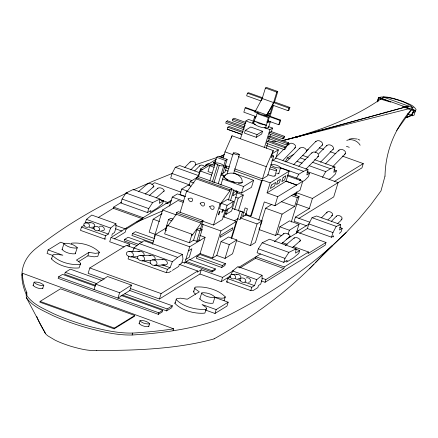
<?xml version="1.0" encoding="UTF-8"?>
<svg xmlns="http://www.w3.org/2000/svg" width="438" height="438" viewBox="0 0 438 438"><rect width="100%" height="100%" fill="white"/><g stroke="black" fill="none" stroke-linecap="round" stroke-linejoin="round"><path stroke-width="0.66" d="M288.741 144.989C289.294 141.14 296.953 144.113 295.568 147.442L282.953 160.379M326.819 213.087C326.797 211.023 329.721 211.466 330.914 212.211C335.393 214.363 329.759 218.009 327.92 219.838M338.683 151.154C339.236 147.31 346.891 150.278 345.511 153.612L332.803 166.637M224.229 176.372L223.922 176.853C228.28 181.288 235.754 183.276 241.907 182.723L242.214 182.241C242.882 173.809 228.001 169.517 223.922 176.853L225.11 178.414M378.574 98.616L378.93 97.455L390.756 102.12L378.306 98.451L378.054 101.085L378.306 98.451L378.93 97.455C386.672 95.593 394.649 98.9 402.029 101.041C406.858 103.308 413.324 104.627 416.1 109.588L414.518 112.32M186.878 191.828L196.262 178.907L196.388 177.719L198.321 176.53L231.916 188.592L228.34 200.204M180.106 212.331L186.615 191.182L220.21 203.243L220.084 204.431L229.857 190.973L229.983 189.785L231.916 188.592M167.146 226.364L167.261 225.362L192.014 234.253L191.844 235.754L201.075 223.156L201.245 221.661L203.046 220.549L178.293 211.658L176.492 212.769L176.322 214.27L167.896 225.767M270.087 116.284L280.698 120.094L279.389 124.354L278.765 124.737L268.155 120.926L269.469 116.667L270.087 116.284L273.564 105.191M150.36 212.337L150.924 210.497L147.54 212.583L120.866 203.002L122.093 199.033L125.98 193.027L133.245 189.457L159.919 199.033L159.279 203.341L163.418 200.79L159.607 199.421M286.594 262.105L287.164 260.26L283.775 262.351L257.106 252.77L258.327 248.795L262.214 242.794L269.485 239.219L296.154 248.8L295.519 253.109L299.658 250.558L295.847 249.189M275.469 157.91L308.029 169.605L306.841 174.915L309.507 173.267L306.95 172.353M314.544 159.678L334.977 167.015L333.783 172.326L336.45 170.678L333.898 169.763M333.406 236.953L333.74 235.879L331.555 237.226L307.394 228.548L308.823 223.9L312.042 217.697L316.543 215.989L340.709 224.667L339.516 229.977L342.182 228.329L339.642 227.415M384.991 176.125L380.983 190.902L370.466 205.154L358.842 219.038L346.113 232.545L322.341 255.376L315.365 262.647M94.05 289.534L95.687 284.136L107.534 276.509L131.449 285.1L129.812 290.504L117.959 298.125L119.601 292.726L131.449 285.1M21.9 275.195L22.497 273.257L173.634 328.829L173.037 330.767A736.782 169.495 17.1 0 1 132.112 335.004C117.592 335.344 103.319 332.037 89.347 328.462A63.422 14.591 17.1 0 1 52.631 315.459C43.296 310.613 32.423 306.573 26.302 297.522L26.22 294.413A591.579 136.092 17.1 0 1 21.9 275.19A585.628 134.723 17.1 0 1 36.239 248.204C64.255 226.161 95.161 208.017 127.338 192.764M26.22 294.413L26.811 292.475A591.579 136.092 17.1 0 1 22.491 273.257M33.091 285.434L34.202 282.077C37.487 281.782 41.473 282.844 43.795 285.209L42.683 288.565C39.398 288.856 35.412 287.799 33.091 285.434L33.737 285.034M64.506 243.588L60.663 242.209L48.136 249.934L47.063 253.416L52.828 255.491M71.257 243.889L71.722 243.15C81.156 242.302 92.615 245.346 99.3 252.151L98.835 252.89L95.227 253.339L88.952 252.365L76.426 260.095L78.665 261.453L80.077 262.685L80.565 263.703L79.026 267.925C69.593 268.773 58.134 265.729 51.449 258.929L52.987 254.702L56.595 254.254L62.869 255.223L48.136 249.934M40.104 301.404L39.863 302.176L114.126 328.85L134.532 316.263L134.773 315.486L60.51 288.817L40.104 301.404L114.362 328.073L134.773 315.486M62.065 249.496L64.074 243.336C68.585 242.931 74.071 244.388 77.263 247.64L75.254 253.799C70.742 254.204 65.262 252.748 62.065 249.496L62.289 249.145M95.265 286.173L62.508 274.407L58.615 276.811L58.139 278.36L158.332 314.342L162.224 311.944L162.701 310.394L120.954 295.398M102.092 280.544L70.387 269.156L65.246 272.326L64.649 274.265L95.429 285.319M84.173 225.378L81.506 227.021L80.477 230.366L104.638 239.044L105.892 238.956M78.199 261.82L87.879 255.852L88.952 252.365M134.116 248.149L126.407 245.379L89.795 267.963L88.131 273.383L104.189 279.148M99.3 252.151L97.762 256.372L94.154 256.827L87.879 255.852M98.342 217.494L113.267 208.285L113.623 207.125L121.671 202.159M104.638 239.044L105.668 235.699L108.334 234.056L110.617 228.072L115.928 223.73L91.766 215.053L86.456 219.394L85.082 222.986M171.28 200.325L111.017 237.495L109.708 241.749L124.102 246.922M111.843 235.54L112.336 233.925L114.521 232.578L115.95 227.935L115.928 223.73M126.445 227.979L125.137 232.233L114.28 238.929M142.197 242.329L128.093 237.259L124.666 239.372L124.189 240.922L137.012 245.526M154.554 238.562L135.473 231.713L132.517 233.536L131.92 235.474L152.906 243.013M129.04 246.671L129.79 244.234L111.017 237.495M128.931 256.148L128.071 258.929L166.38 272.688L168.882 272.524L171.198 271.095M147.54 212.583L148.761 208.608L152.648 202.602L159.919 199.033M114.126 328.85L114.362 328.073M162.109 213.673L153.163 219.192L149.172 232.151L155.517 234.434M163.418 200.79L162.536 203.648L157.401 207.99L151.444 211.669M199.536 172.665L179.821 165.58L175.32 167.294L172.101 173.497L170.672 178.14L189.747 184.995M154.225 237.089L162.564 209.988L177.987 200.478L183.117 202.318M152.517 244.267L155.517 234.511L166.341 227.831M165.537 202.931L167.458 203.621L167.814 202.46L159.487 199.471M169.522 206.041L172.282 197.073L177.423 193.903L185.06 196.646M132.112 335.004L132.709 333.072A736.782 169.495 17.1 0 0 173.634 328.834M173.076 219.115L170.716 218.266L168.504 219.63L165.312 230.016L166.489 230.437M167.261 225.362L164.639 233.881L189.397 242.772L193.601 240.177L196.799 229.791L199.005 228.428L202.137 229.55L198.94 239.936L196.728 241.3L199.925 230.914L202.137 229.55M139.081 323.501L140.078 320.534C143.357 320.238 147.343 321.295 149.67 323.666L148.674 326.628C145.389 326.923 141.403 325.867 139.081 323.501L139.727 323.102M191.039 186.188L188.088 185.132L181.704 189.074L180.034 194.494L185.34 196.399M189.024 185.531L190.218 181.655L198.726 176.404M166.38 272.688L167.409 269.348L170.075 267.7L172.358 261.721L177.669 257.374L182.405 254.456L182.974 258.967L181.65 263.271L179.235 264.76L178.715 266.457L172.353 270.383M130.535 288.609L159.443 298.995L161.113 293.575L197.724 270.991L179.093 264.3M197.866 177.456L200.456 169.041L216.399 159.208M198.425 176.853L200.237 170.973L210.36 164.726L211.636 165.181M158.332 314.342L158.808 312.798L162.701 310.394M205.57 166.117L205.953 164.869L207.908 163.659L209.172 164.113M222.849 173.322L227.136 159.388L218.299 156.213L216.564 157.28L214.062 165.411L211.707 164.562L209.775 165.75L207.99 171.559L212.348 173.125M122.361 294.993L166.61 310.887L167.206 308.949L172.348 305.779L129.812 290.504M212.808 165.044L213.585 162.514L215.89 161.091M227.519 120.795L226.211 121.605L225.734 123.155L244.004 129.719M189.397 242.772L192.014 234.253M209.72 181.168L215.397 162.941C218.266 162.684 221.759 163.609 223.791 165.679L223.648 165.903C220.779 166.15 217.303 165.23 215.255 163.166M182.164 262.138L184.699 263.046L189.698 246.786L205.083 237.297L199.777 235.392M172.348 305.779L171.751 307.711L166.61 310.887M186.32 261.502L185.964 262.663L211.899 271.976L215.014 270.054L215.37 268.894L189.44 259.581L186.32 261.502L212.255 270.815L215.37 268.894M243.15 131.482L229.107 126.434L227.848 127.212L227.218 129.248L241.902 134.521M214.664 297.353L228.165 302.198L216.18 309.595L202.033 304.514L206.002 307.328L206.533 308.44L204.836 313.11C195.025 314.134 181.688 310.564 174.866 303.331L176.563 298.656L180.483 298.163L187.3 299.22L199.29 291.828L195.321 289.014L194.79 287.903L195.293 287.104C205.11 286.08 218.447 289.649 225.269 296.882L224.075 300.753M212.299 182.142L217.642 164.781M245.899 122.459L234.166 118.244L232.764 119.109L232.288 120.658L245.253 125.317M213.941 182.734L219.285 165.372M200.33 229.381L203.046 220.549M223.008 158.288L224.984 151.871L232.02 135.769L273.274 150.584L271.133 157.554L273.701 155.966L271.812 155.293M201.546 229.654L203.117 224.552M231.264 138.222L232.02 135.769M218.255 183.681L225.406 160.456L227.136 159.388M196.974 256.449L196.377 258.382L221.721 267.487L224.836 265.565L225.433 263.627L200.089 254.527L196.974 256.449L222.318 265.548L225.433 263.627M220.796 185.164L223.769 175.49L221.048 173.831M224.727 165.925L226.621 166.604L224.951 172.024L221.694 174.034M189.824 259.882L200.084 253.558L205.083 237.297M255.644 111.093L245.762 107.545L245.138 107.929L243.829 112.188L256.181 116.623M226.972 174.056L233.295 152.933L235.545 152.884A3.312 0.761 17.1 0 1 238.491 153.941L239.389 154.729L233.766 173.021M197.724 270.991L197.363 272.157L201.261 269.753L222.564 277.402L233.465 270.679M202.728 221.168L213.503 225.039L220.21 203.243M240.446 138.797L245.921 120.987L248.494 119.404L253.35 121.145M195.666 294.221L194.127 292.885L193.596 291.774L194.79 287.903M221.19 203.254L219.526 208.674L225.417 210.793L231.806 206.851L233.47 201.431L227.579 199.312L221.19 203.254L227.087 205.373L233.47 201.431M159.443 298.995L199.952 274.013L201.261 269.753M245.296 130.382L244.464 133.092L256.252 137.324L261.705 133.962L262.537 131.252L250.75 127.02L245.296 130.382L257.084 134.614L262.537 131.252M254.927 112.035L262.203 98.49L265.423 88.038L266.413 87.425L277.774 91.509L274.56 101.961L273.569 102.574L266.293 116.114L254.927 112.035L255.606 110.885M225.165 210.53L222.384 219.564L213.503 225.039M225.417 210.793L227.087 205.373M263.906 114.871L267.695 116.229L269.655 115.019L268.33 117.641L266.961 122.093L269.386 122.279L270.432 121.633L268.385 127.858C263.052 128.334 256.575 126.615 252.797 122.771L254.582 116.962L255.633 116.316M224.196 216.996L226.397 209.84M253.487 123.702L255.272 117.899L254.582 116.962M199.788 298.957L201.792 292.798C206.303 292.392 211.789 293.849 214.981 297.101L212.972 303.26C208.461 303.665 202.98 302.215 199.788 298.957L200.007 298.606M200.084 253.558L212.572 258.042L220.911 230.946L236.334 221.431L222.871 216.596M225.066 213.771L226.32 214.22L228.11 208.406M230.498 200.648L233.876 189.659M216.777 255.453L221.031 241.623L228.554 236.985L236.805 239.947L232.551 253.777L225.028 258.415L216.777 255.453L212.572 258.042M211.899 271.976L212.255 270.815M236.87 191.023L235.978 193.93L232.863 195.852L233.936 192.364L236.531 190.765M237.615 191.461L231.62 210.957L226.32 214.22M256.252 137.324L257.084 134.614M234.642 209.72L238.206 198.135L243.282 195.003L236.953 192.731M231.401 189.419L241.513 193.054L243.523 186.517L253.651 180.275L233.914 173.185M238.36 211.012L243.282 195.003M267.695 116.229L268.067 115.019L270.093 113.77L276.783 92.122L277.774 91.509M221.721 267.487L222.318 265.548M225.028 258.415L229.282 244.585L236.805 239.947M231.176 238.206L236.334 221.431M265.499 128.016L267.289 122.213M231.751 238.195L240.128 210.968L242.488 211.817L240.106 219.558L237.746 218.71L234.264 220.861M199.952 274.013L221.256 281.661L222.564 277.402M253.651 180.275L251.483 187.322L241.513 193.054M264.459 147.42L269.939 129.615L272.507 128.027L268.937 126.746M269.748 132.391L269.271 133.94L282.828 138.808L284.229 137.943L284.705 136.393L271.149 131.526L269.748 132.391L283.304 137.258L284.705 136.393M268.494 136.793L268.018 138.342L286.879 145.115L288.127 144.348L288.604 142.799L269.742 136.026L268.494 136.793L287.355 143.565L288.604 142.799M267.185 141.343L266.589 143.275L284.273 149.626L285.532 148.849L286.129 146.916L268.445 140.565L267.185 141.343L284.864 147.694L286.129 146.916M205.345 310L214.987 313.466L216.18 309.595M245.565 214.938L262.066 220.861L257.084 223.938L240.582 218.009L245.565 214.938L247.47 208.74L245.116 207.897L242.734 215.638L243.911 216.06M266.293 148.241L267.695 143.675M268.499 141.069L269.299 138.457M269.901 136.503L270.503 134.548M271.303 131.937L272.507 128.027M245.795 215.266L246.37 213.394L245.329 214.034M231.226 274.549L232.6 270.963L237.911 266.616L262.072 275.299L262.094 279.504L260.665 284.147L258.486 285.494L257.823 287.646L253.284 290.443L250.782 290.613L226.621 281.93L227.65 278.59L230.317 276.942M245.625 214.33L250.602 216.115L261.557 180.5L262.335 180.023L270.169 182.832L289.173 171.11L280.172 167.88M278.765 124.737L280.074 120.477L280.698 120.094M234.56 168.854L262.488 178.885L266.238 166.686L273.274 150.584M262.335 180.023L251.379 215.638L250.602 216.115M228.165 302.198L226.977 306.069L214.987 313.466M273.701 155.966L267.629 175.715L262.488 178.885M274.56 101.961L289.885 107.463L289.091 110.042L288.062 110.677L272.737 105.175L266.293 116.114M266.299 145.531L278.376 149.867L275.743 158.425L271.817 160.845M282.828 138.808L283.304 137.258M236.58 240.648L250.416 245.614L257.084 223.938M258.661 220.232L264.289 201.934L274.9 205.745L299.981 190.273L302.746 181.299L287.301 175.753M302.746 181.299L277.687 196.678L267.081 192.868L270.169 182.832M267.766 174.68L272.639 176.12L274.418 176.213L275.064 175.813L276.679 169.654L274.402 168.269L270.695 167.059M259.619 227.607L259.022 229.545L275.524 235.469L277.604 234.188L279.871 226.829L289.529 220.872L299.023 224.283L296.285 233.186M260.413 225.023L265.581 208.22L271.85 204.354M262.066 220.861L255.398 242.542L250.416 245.614M284.273 149.626L284.864 147.694M286.879 145.115L287.355 143.565M276.455 173.766L278.716 173.716L280.665 167.655C278.344 165.29 274.358 164.228 271.073 164.524L270.914 164.781C273.235 167.146 277.227 168.208 280.506 167.913L280.665 167.655M239.887 267.974L255.502 258.343L255.978 256.794L284.267 266.956L308.511 251.998L293.082 246.457M274.9 205.745L277.687 196.678M250.782 290.613L251.812 287.268L254.478 285.625L256.761 279.641L262.072 275.299M267.081 192.868L286.085 181.146L289.173 171.11M275.524 235.469L282.083 214.149L294.621 206.418L297.309 197.675L299.105 196.569L293.214 194.45M261.174 280.884L265.034 282.269L265.866 279.559L283.791 268.505L284.267 266.956M295.502 195.83L296.302 193.218L293.608 194.883M295.612 195.737L296.805 191.849M300.194 180.839L300.588 179.547L287.733 174.926M291.265 222.055L299.105 196.569M288.045 234.533L289.365 230.24L299.023 224.283M342.22 156.037L363.272 163.598L361.958 167.858L312.42 198.452L309.321 208.515L295.458 217.067L294.144 221.327L306.748 225.855M309.507 173.267L308.478 176.613L304.936 180.171L302.62 181.595M283.775 262.351L285.001 258.376L288.888 252.37L296.154 248.8M286.627 239.148L297.709 232.31L298.185 230.76M299.658 250.558L298.776 253.416L293.641 257.758L287.136 261.771M308.511 251.998L308.034 253.547L326.003 242.466L297.709 232.31M336.45 170.678L335.42 174.023L331.878 177.582L328.987 179.366M326.003 242.466L325.166 245.176L265.034 282.269M331.555 237.226L332.984 232.578L336.209 226.375L340.709 224.667M377.233 101.934L378.306 98.451M377.682 101.523L378.218 99.776M342.182 228.329L341.158 231.675L339.384 233.454M412.169 115.774L413.598 111.126L415.47 110.579L414.041 115.227L412.169 115.774L407.614 113.798M262.532 97.734L248.439 92.67L247.47 93.201L246.643 95.802L260.736 100.86M261.585 100.444L262.203 98.49M288.062 110.677L288.888 108.076L289.885 107.463M132.681 251.549L134.05 247.963L139.361 243.616L144.097 240.697L182.405 254.456M190.103 162.186C191.499 159.799 196.739 162.071 195.791 164.726L190.738 169.906M199.586 166.09C200.697 164.146 203.675 165.356 204.896 166.643M299.597 148.542C301.278 145.679 307.564 148.411 306.43 151.592L293.57 164.776M315.688 141.808C317.364 138.939 323.655 141.671 322.516 144.852L315.037 152.517M311.741 153.152C313.416 150.283 319.707 153.015 318.568 156.196L305.861 169.227M326.545 145.953C328.221 143.089 334.512 145.821 333.373 149.002L320.512 162.186M336.307 216.492C337.008 214.938 339.204 215.496 340.403 216.115C344.914 218.294 339.154 221.951 337.337 223.813M147.458 184.069L147.622 183.736C149.791 182.827 153.196 184.146 153.962 186.407L145.202 194.122M157.806 188.417L157.97 188.083C160.138 187.174 163.544 188.493 164.31 190.754L156.065 198.025M281.946 243.451L290.202 236.175C289.436 233.914 286.025 232.594 283.862 233.503L283.753 234.248M292.299 247.793L300.55 240.522C299.778 238.261 296.373 236.942 294.21 237.85L294.101 238.595M409.136 108.509L402.796 106.445L413.598 111.126L412.087 113.989L409.557 116.174L406.185 117.532M413.598 111.126L412.054 114L409.431 116.212L405.911 117.608M285.138 161.918L287.432 157.883L293.854 154.324M296.499 178.266L298.793 174.231L303.529 171.313L308.029 169.605M322.461 177.406L325.741 171.641L330.476 168.723L334.977 167.015M224.699 175.441L225.712 174.959M143.784 255.797C145.411 253.339 141.879 251.045 139.629 251.242L128.991 251.505C127.129 251.302 125.465 253.421 126.823 255.009C129.418 258.239 134.148 256.444 137.592 256.756M154.822 259.761C156.448 257.303 152.917 255.009 150.667 255.206L140.155 255.469C138.288 255.266 136.623 257.385 137.981 258.967C141.102 262.619 146.648 260.068 150.65 260.67M51.449 258.929L51.914 258.19M43.795 285.209L43.636 285.466C40.351 285.762 36.365 284.7 34.044 282.335M77.263 247.64L77.044 247.996C72.533 248.401 67.047 246.944 63.855 243.692M80.565 263.703L80.099 264.442C70.666 265.291 59.207 262.247 52.522 255.442M252.797 122.771L253.06 122.35M223.769 175.49L222.707 175.797L221.07 175.545M239.389 154.729L237.139 154.773A3.312 0.761 17.1 0 1 234.193 153.716L233.295 152.933M149.67 323.666L149.506 323.917C146.226 324.213 142.24 323.156 139.914 320.791M174.866 303.331L175.37 302.527M193.596 291.774L194.105 290.974M276.854 170.01L276.208 170.404L274.429 170.311L269.551 168.876M206.533 308.44L206.03 309.239C196.213 310.263 182.876 306.693 176.054 299.461M214.981 297.101L214.762 297.457C210.251 297.862 204.77 296.406 201.573 293.153M225.269 296.882L224.765 297.687L223.254 298.125L220.84 298.179L214.636 297.238M396.719 130.453L410.609 111.022M214.122 338.831C250.421 318.388 284.875 294.057 313.969 264.103M184.792 167.415L190.306 161.764M194.664 170.924L199.788 165.668M276.373 156.826L283.381 149.637M286.184 146.763L288.987 143.888M286.507 161.71L299.844 148.039M306.584 150.88L315.929 141.299M298.804 166.155L311.982 152.648M318.694 153.749L326.786 145.449M325.281 164.047L338.93 150.059M321.514 217.823L327.027 212.167M331.385 221.327L336.51 216.071M309.321 268.948L332.289 245.685L346.113 232.545M322.341 255.376L332.289 245.685C302.28 272.447 268.39 294.604 232.759 313.126A730.639 168.082 17.1 0 1 173.032 330.761M138.523 191.554L147.622 183.736M149.385 195.457L157.97 188.083M274.254 241.754L283.862 233.503M285.122 245.658L294.21 237.85M195.403 165.044L195.791 164.726M295.568 147.442L294.44 148.066M305.959 151.975L306.43 151.592M322.045 145.241L322.516 144.852M318.568 156.196L317.44 156.82M332.902 149.385L333.373 149.002M345.511 153.612L344.383 154.231M332.513 215.129L331.571 215.649M341.996 219.033L341.06 219.553M296.915 136.995L408.627 106.138L284.656 140.094L297.134 136.88L295.201 137.203A1229.959 336.877 16.7 0 0 383.458 97.088L388.386 97.614L394.381 98.95A18.648 4.292 17.1 0 1 406.283 103.226L410.598 105.591L412.985 107.693L284.656 140.094L282.001 140.467M296.959 137.006L297.446 136.875M151.844 184.491L154.729 182.712L180.993 192.145M268.155 120.926L268.779 120.543M266.961 122.093L268.505 121.145M219.821 157.094L224.393 154.275M221.65 157.538L223.955 156.12M224.519 167.902L226.621 166.604M126.089 229.14L142.733 218.874L143.089 217.708L113.623 207.125M167.458 203.621L170.924 201.485M272.206 153.672L278.376 149.867M127.119 245.882L129.79 244.234M306.589 150.628L308.336 149.55M299.472 180.237L300.588 179.547M188.444 250.87L191.871 248.757L189.249 257.276L185.821 259.389M184.699 263.046L186.407 261.99M334.156 181.551L363.272 163.598M298.804 218.458L333.718 196.919L338.125 182.597L307.219 171.499M238.628 267.492L260.594 253.947M296.761 231.642L308.943 224.125M221.256 281.661L230.432 276M299.707 233.273L307.635 228.384M153.798 186.736L152.862 187.081M164.146 191.083L163.204 191.428M290.033 236.504L289.096 236.849M300.38 240.851L299.444 241.196M346.743 140.406C351.309 138.32 357.846 140.839 360.162 145.224M133.426 189.911L152.917 181.233L172.298 173.426M136.897 222L162.744 210.815M411.134 115.769L407.417 117.291L405.517 117.57M89.566 223.041L90.195 222.794M99.41 226.577C103.094 224.119 107.283 231.368 101.611 230.689M137.997 251.653L139.629 251.242M149.035 255.617L150.667 255.206M195.885 164.65L216.334 157.702M219.526 156.645L223.358 155.381M297.511 136.848L298.054 136.711M349.195 139.191L352.125 138.567L357.238 139.021M295.201 137.203L297.052 136.941M271.998 141.824L276 141.282M85.853 222.822C81.742 222.969 84.49 228.067 87.485 227.333C91.597 227.185 88.843 222.088 85.853 222.822C88.629 222.942 93.075 221.617 94.674 224.875C95.281 226.566 93.157 227.536 91.766 227.152M130.946 256.92C135.884 256.745 132.577 250.624 128.991 251.505M142.109 260.884C147.042 260.703 143.741 254.588 140.155 255.469M152.594 259.887C147.655 260.068 150.962 266.184 154.548 265.302L164.94 265.045C169.878 264.87 166.571 258.754 162.985 259.63L152.594 259.887C156.185 259.006 159.487 265.127 154.548 265.302M162.104 259.75L162.985 259.63M231.998 274.391C227.886 274.538 230.64 279.636 233.629 278.902C237.741 278.754 234.987 273.657 231.998 274.391C234.773 274.511 239.219 273.181 240.818 276.444C241.426 278.135 239.301 279.105 237.911 278.721M236.339 274.363L237.067 274.265M246.183 277.9C249.238 276.493 253.082 281.968 248.543 282.313M226.621 281.93L227.869 281.848M96.771 350.351C88.361 351.123 80.044 348.785 71.996 346.622A30.052 6.915 17.1 0 1 55.117 340.184L47.561 335.683L45.508 333.696L26.302 297.522M132.709 333.072C118.189 333.406 103.916 330.104 89.938 326.529A63.422 14.591 17.1 0 1 53.228 313.52C43.893 308.675 33.02 304.64 26.899 295.59L26.811 292.475M238.261 183.226L239.531 183.254A8.869 2.086 12 0 0 242.214 182.241M164.94 265.045L163.051 264.733M346.414 146.308L349.272 147.31M411.671 109.336L415.47 110.579L411.627 109.199M383.447 97.088L412.985 107.693M378.93 97.455L409.059 108.279M265.423 88.038L276.783 92.122M247.47 93.201L288.888 108.076M267.569 112.862L270.093 113.77M266.808 114.564L268.067 115.019M255.299 110.825L266.665 114.904M245.138 107.929L255.02 111.476M269.469 116.667L280.074 120.477M256.964 112.374L258.858 113.059M268.33 117.641L256.969 113.562L255.6 118.014L255.272 117.899M245.921 120.987L255.381 124.387M264.234 127.562L269.939 129.615M319.258 147.792L323.726 149.396M330.104 151.685L335.842 153.749M232.764 119.109L245.729 123.768M227.459 120.839L244.53 126.905M226.211 121.605L244.481 128.17M227.848 127.212L242.532 132.484M302.412 155.32L308.16 157.384M227.251 129.15L241.935 134.422M300.463 157.948L305.571 159.782M312.595 162.301L330.476 168.723M287.432 157.883L289.983 158.802M297.008 161.326L302.116 163.16M309.14 165.679L325.741 171.641M272.244 160.078L303.529 171.313M280.276 167.584L298.793 174.231M224.984 151.871L233.235 154.833M238.31 156.656L266.238 166.686M286.085 181.146L296.668 185.044L285.79 181.14M216.564 157.28L225.406 160.456M225.039 165.433L229.485 167.031M213.585 162.514L215.272 163.117M296.323 192.671L312.42 198.452M225.762 167.644L228.959 168.794M234.073 170.628L261.557 180.5M225.641 170.212L228.187 171.127M209.775 165.75L214.133 167.316M205.953 164.869L207.212 165.318M291.412 195.562L297.309 197.675M200.456 169.041L202.334 169.714M296.444 203.894L309.321 208.515M200.237 170.973L211.696 175.085M222.515 178.972L243.523 186.517M281.289 201.628L294.621 206.418M175.32 167.294L198.852 175.742M312.042 217.697L336.209 226.375M196.388 177.719L229.983 189.785M196.262 178.907L229.857 190.973M295.458 217.067L309.951 222.274M172.101 173.497L191.811 180.576M235.671 197.226L238.206 198.135M265.581 208.22L282.083 214.149M308.823 223.9L332.984 232.578M190.218 181.655L194.001 183.013M181.704 189.074L187.595 191.187M232.31 208.34L244.453 212.704M279.871 226.829L289.365 230.24M277.604 234.188L282.039 235.781M172.282 197.073L183.741 201.19M282.154 242.532L287.295 244.382M125.98 193.027L152.648 202.602M262.214 242.794L288.888 252.37M176.492 212.769L201.245 221.661M176.322 214.27L201.075 223.156M162.564 209.988L176.339 214.938M201.836 224.092L220.911 230.946M122.093 199.033L148.761 208.608M258.327 248.795L285.001 258.376M168.504 219.63L172.041 220.9M196.799 229.791L199.925 230.914M221.031 241.623L229.282 244.585M153.163 219.192L159.509 221.469M255.502 258.343L283.791 268.505M113.267 208.285L142.093 218.644M198.94 239.936L200.117 240.358M193.601 240.177L197.91 241.727M155.517 234.511L189.698 246.786M115.84 225.455L125.449 228.91M262.006 278.174L265.866 279.559M132.517 233.536L153.497 241.075M115.528 228.784L121.934 231.083M232.6 270.963L256.761 279.641M86.456 219.394L110.617 228.072M139.361 243.616L177.669 257.374M235.403 278.771L240.489 280.599M244.941 282.198L254.478 285.625M124.666 239.372L138.769 244.442M89.259 227.202L94.345 229.03M98.796 230.629L108.334 234.056M227.65 278.59L251.812 287.268M81.506 227.021L105.668 235.699M134.05 247.963L172.358 261.721M161.775 264.722L170.075 267.7M132.292 256.734L138.041 258.798M143.784 260.862L150.809 263.386M155.917 265.22L167.409 269.348M89.795 267.963L161.113 293.575M65.246 272.326L96.667 283.616M124.879 293.75L167.206 308.949M95.687 284.136L119.601 292.726M58.615 276.811L158.808 312.798M358.153 139.289L359.828 140.127M234.724 182.504L233.098 181.759A9.658 2.31 6.9 0 1 231.28 181.502M385.604 112.265L386.65 112.9M225.575 178.748L226.512 179.416A9.751 2.174 22.1 0 0 227.842 180.204M385.489 112.079L386.579 112.894M268.368 126.861L268.647 127.436M278.71 173.109L278.88 173.459M274.894 175.457L275.064 175.813M148.663 326.02L148.832 326.37M75.243 252.961L75.478 253.449M42.672 287.952L42.842 288.308M44.753 332.02L45.508 333.696M214.182 338.853A700.614 161.168 17.1 0 1 96.727 350.329M44.813 332.037A613.819 141.211 17.1 0 1 36.682 316.28M385.007 176.131A1325.58 362.018 16.3 0 1 412.968 107.688M188.099 198.89C192.041 206.982 195.852 194.976 188.099 198.89M200.15 203.216C204.086 211.313 207.897 199.306 200.15 203.216M209.643 206.626C213.585 214.724 217.396 202.717 209.643 206.626M93.814 227.552C93.261 230.426 98.26 232.173 99.705 229.665C100.258 226.785 95.26 225.044 93.814 227.552M239.958 279.115C239.405 281.995 244.404 283.736 245.849 281.234C246.402 278.354 241.404 276.613 239.958 279.115M219.208 211.768L218.244 214.899L219.022 214.423L219.986 211.291L219.208 211.768M222.482 210.141L221.765 212.463L222.701 211.888L223.418 209.567L222.482 210.141M220.861 235.091L220.144 237.412L232.14 230.01L232.857 227.689L220.861 235.091M271.45 185.006L270.377 188.488L274.588 185.893L275.655 182.411L271.45 185.006M277.648 180.993L276.575 184.475L279.378 182.745L280.451 179.262L277.648 180.993M283.151 177.401L281.842 181.661L284.612 179.952L285.926 175.693L283.151 177.401M266.331 125.312L259.531 123.642L254.319 120.992L266.331 125.312"/></g></svg>
